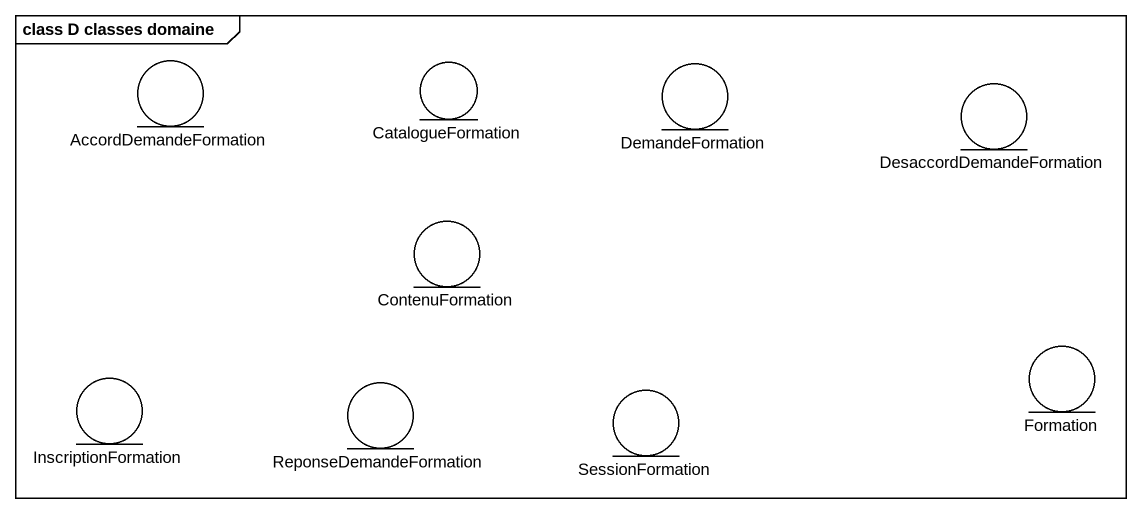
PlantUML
@startuml
mainframe class D classes domaine
entity AccordDemandeFormation
entity CatalogueFormation
entity DemandeFormation
entity DesaccordDemandeFormation
entity ContenuFormation
entity Formation
entity InscriptionFormation
entity ReponseDemandeFormation
entity SessionFormation
@enduml
